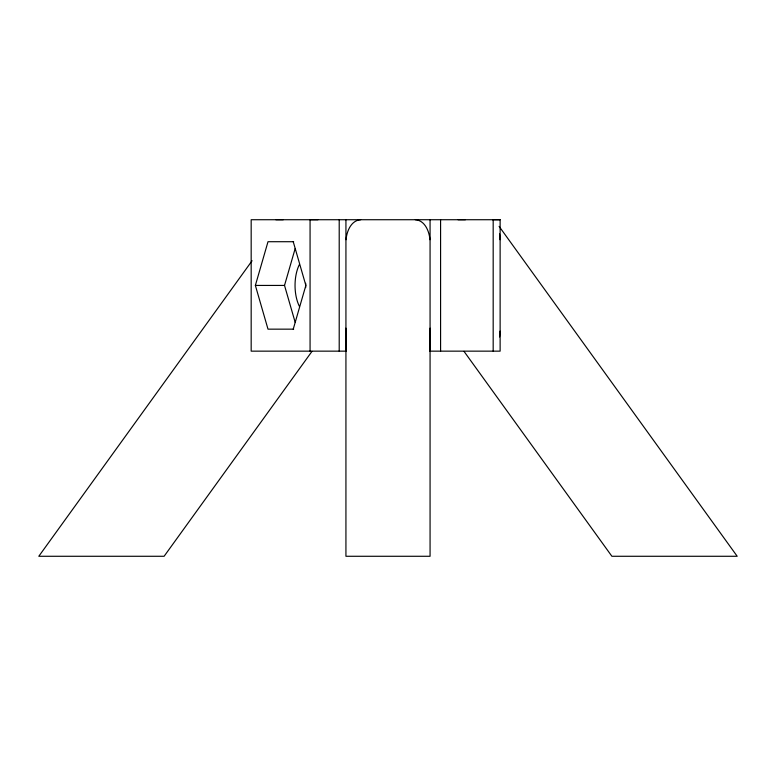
<?xml version="1.0" encoding="UTF-8"?>
<svg xmlns="http://www.w3.org/2000/svg" width="776" height="776" viewBox="0 0 776 776"><rect width="100%" height="100%" fill="white"/><g stroke="black" fill="none" stroke-linecap="round" stroke-linejoin="round"><path stroke-width="1.16" d="M429.72 351.15L500.122 351.15L500.122 219.724L251.172 219.724L251.172 351.15L346.28 351.15M345.931 351.15L345.931 328.151M345.931 219.724L345.931 556.276L430.069 556.276L430.069 219.724M305.686 283.259L305.686 287.615M430.069 351.15L430.069 328.151M500.054 331.148L499.56 336.949M346.057 239.716C346.736 231.364 351.014 220.413 360.656 219.724M429.565 334.107L429.943 331.148M293.648 329.16L268.001 329.16L255.372 285.432L268.001 241.714L293.648 241.714M295.152 322.253L284.52 285.432L295.152 248.621M293.241 329.16L305.86 285.432L293.241 241.714M252.084 260.746L38.8 556.276L164.105 556.276L311.991 351.363M283.24 219.724L275.878 219.724M465.416 219.724L458.053 219.724M317.947 219.724L310.584 219.724M500.122 219.724L492.76 219.724M255.372 285.432L284.52 285.432M415.344 219.724C424.986 220.413 429.264 231.364 429.943 239.716M499.113 226.379L737.2 556.276L611.895 556.276L464.009 351.363M346.057 331.148L346.435 334.107M499.56 233.916L500.054 239.716M493.177 219.724L493.177 351.15M440.584 219.724L440.584 351.15M339.209 219.724L339.209 351.15M310.07 219.724L310.07 351.15M299.352 306.258A29.449 14.725 -90 0 1 299.352 264.616"/></g></svg>
